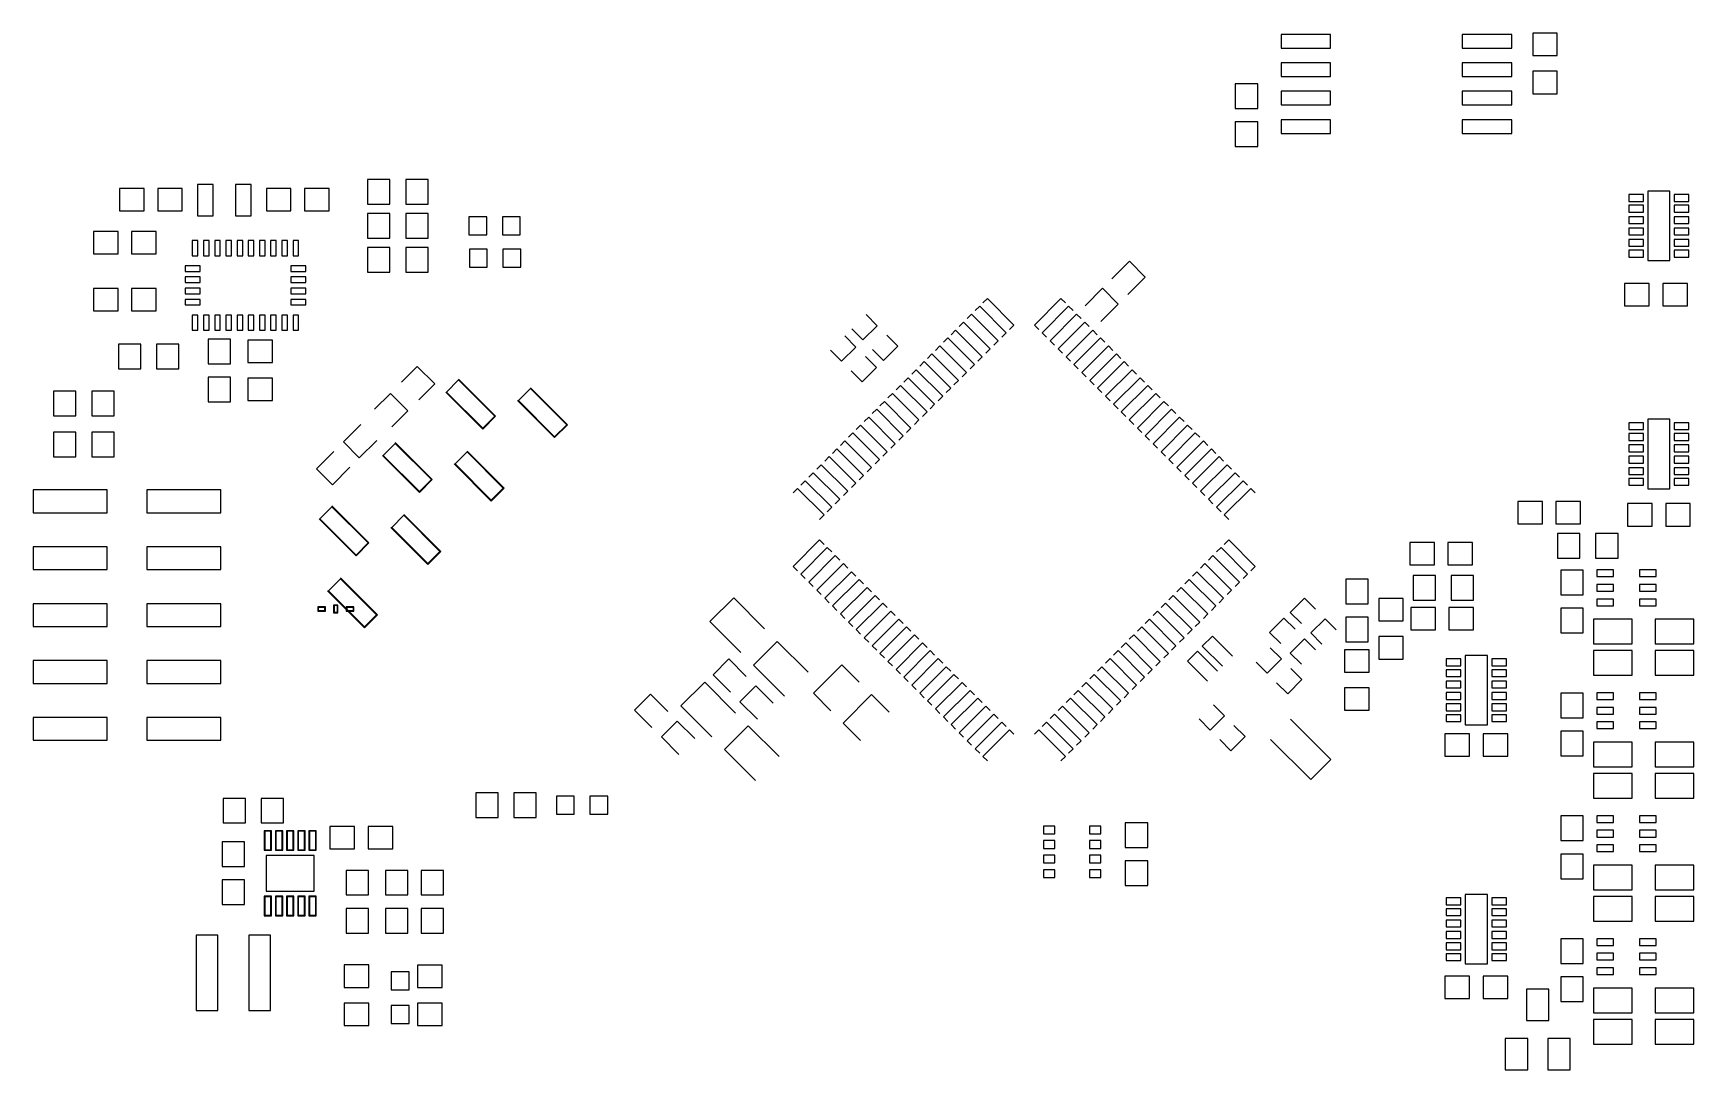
# Model space of a CAD drawing. Extents: x 3.5 to 77.7, y 3.6 to 49.8.
import ezdxf

# ---------------------------------------------------------------- set-up
doc = ezdxf.new("R2010")
doc.units = 0
doc.layers.add('ink_ext_XXXXXX', color=7, linetype='CONTINUOUS')

msp = doc.modelspace()

# ---------------------------------------------------------------- linework, layer by layer
at = {"layer": 'ink_ext_XXXXXX', "color": 7}
for points in [[(59.232447, 49.1617), (61.442268, 49.1617), (61.442268, 49.771342), (59.232447, 49.771342), (59.232447, 49.1617), (59.232447, 49.1617)], [(67.322347, 49.1617), (69.532168, 49.1617), (69.532168, 49.771342), (67.322347, 49.771342), (67.322347, 49.1617), (67.322347, 49.1617)], [(70.468772, 48.824444), (71.568723, 48.824444), (71.568723, 49.824488), (70.468772, 49.824488), (70.468772, 48.824444), (70.468772, 48.824444)], [(59.232447, 47.8917), (61.442268, 47.8917), (61.442268, 48.501342), (59.232447, 48.501342), (59.232447, 47.8917), (59.232447, 47.8917)], [(67.322347, 47.8917), (69.532168, 47.8917), (69.532168, 48.501342), (67.322347, 48.501342), (67.322347, 47.8917), (67.322347, 47.8917)], [(57.191275, 46.467889), (58.191319, 46.467889), (58.191319, 47.567839), (57.191275, 47.567839), (57.191275, 46.467889), (57.191275, 46.467889)], [(70.468772, 47.124408), (71.568723, 47.124408), (71.568723, 48.124452), (70.468772, 48.124452), (70.468772, 47.124408), (70.468772, 47.124408)], [(59.232447, 46.6217), (61.442268, 46.6217), (61.442268, 47.231342), (59.232447, 47.231342), (59.232447, 46.6217), (59.232447, 46.6217)], [(67.322347, 46.6217), (69.532168, 46.6217), (69.532168, 47.231342), (67.322347, 47.231342), (67.322347, 46.6217), (67.322347, 46.6217)], [(57.191275, 44.767853), (58.191319, 44.767853), (58.191319, 45.867941), (57.191275, 45.867941), (57.191275, 44.767853), (57.191275, 44.767853)], [(59.232447, 45.3517), (61.442268, 45.3517), (61.442268, 45.961342), (59.232447, 45.961342), (59.232447, 45.3517), (59.232447, 45.3517)], [(67.322347, 45.3517), (69.532168, 45.3517), (69.532168, 45.961342), (67.322347, 45.961342), (67.322347, 45.3517), (67.322347, 45.3517)], [(10.851233, 41.680342), (11.551278, 41.680342), (11.551278, 43.080291), (10.851233, 43.080291), (10.851233, 41.680342), (10.851233, 41.680342)], [(12.551163, 41.680342), (13.251208, 41.680342), (13.251208, 43.080291), (12.551163, 43.080291), (12.551163, 41.680342), (12.551163, 41.680342)], [(18.444633, 42.2021), (19.44454, 42.2021), (19.44454, 43.302051), (18.444633, 43.302051), (18.444633, 42.2021), (18.444633, 42.2021)], [(20.144564, 42.2021), (21.144607, 42.2021), (21.144607, 43.302051), (20.144564, 43.302051), (20.144564, 42.2021), (20.144564, 42.2021)], [(7.370974, 41.896242), (8.470925, 41.896242), (8.470925, 42.896286), (7.370974, 42.896286), (7.370974, 41.896242), (7.370974, 41.896242)], [(9.07094, 41.896242), (10.171028, 41.896242), (10.171028, 42.896286), (9.07094, 42.896286), (9.07094, 41.896242), (9.07094, 41.896242)], [(13.924245, 41.896242), (15.024195, 41.896242), (15.024195, 42.896286), (13.924245, 42.896286), (13.924245, 41.896242), (13.924245, 41.896242)], [(15.62421, 41.896242), (16.724161, 41.896242), (16.724161, 42.896286), (15.62421, 42.896286), (15.62421, 41.896242), (15.62421, 41.896242)], [(74.756081, 42.321692), (75.416576, 42.321692), (75.416576, 42.626513), (74.756081, 42.626513), (74.756081, 42.321692), (74.756081, 42.321692)], [(75.606981, 39.680092), (76.597651, 39.680092), (76.597651, 42.778885), (75.606981, 42.778885), (75.606981, 39.680092), (75.606981, 39.680092)], [(76.788081, 42.321692), (77.448438, 42.321692), (77.448438, 42.626513), (76.788081, 42.626513), (76.788081, 42.321692), (76.788081, 42.321692)], [(18.444633, 40.6781), (19.44454, 40.6781), (19.44454, 41.778051), (18.444633, 41.778051), (18.444633, 40.6781), (18.444633, 40.6781)], [(20.144564, 40.6781), (21.144607, 40.6781), (21.144607, 41.778051), (20.144564, 41.778051), (20.144564, 40.6781), (20.144564, 40.6781)], [(22.964034, 40.832264), (23.763986, 40.832264), (23.763986, 41.632216), (22.964034, 41.632216), (22.964034, 40.832264), (22.964034, 40.832264)], [(24.464045, 40.832264), (25.263997, 40.832264), (25.263997, 41.632216), (24.464045, 41.632216), (24.464045, 40.832264), (24.464045, 40.832264)], [(74.756081, 41.839092), (75.416576, 41.839092), (75.416576, 42.143913), (74.756081, 42.143913), (74.756081, 41.839092), (74.756081, 41.839092)], [(74.756081, 41.331092), (75.416576, 41.331092), (75.416576, 41.635913), (74.756081, 41.635913), (74.756081, 41.331092), (74.756081, 41.331092)], [(76.788081, 41.839092), (77.448438, 41.839092), (77.448438, 42.143913), (76.788081, 42.143913), (76.788081, 41.839092), (76.788081, 41.839092)], [(76.788081, 41.331092), (77.448438, 41.331092), (77.448438, 41.635913), (76.788081, 41.635913), (76.788081, 41.331092), (76.788081, 41.331092)], [(6.206137, 39.975367), (7.306225, 39.975367), (7.306225, 40.975411), (6.206137, 40.975411), (6.206137, 39.975367), (6.206137, 39.975367)], [(7.906209, 39.975367), (9.006159, 39.975367), (9.006159, 40.975411), (7.906209, 40.975411), (7.906209, 39.975367), (7.906209, 39.975367)], [(74.756081, 40.823092), (75.416576, 40.823092), (75.416576, 41.127913), (74.756081, 41.127913), (74.756081, 40.823092), (74.756081, 40.823092)], [(76.788081, 40.823092), (77.448438, 40.823092), (77.448438, 41.127913), (76.788081, 41.127913), (76.788081, 40.823092), (76.788081, 40.823092)], [(10.616001, 39.895286), (10.865977, 39.895286), (10.865977, 40.570249), (10.616001, 40.570249), (10.616001, 39.895286), (10.616001, 39.895286)], [(11.115957, 39.895286), (11.366071, 39.895286), (11.366071, 40.570249), (11.115957, 40.570249), (11.115957, 39.895286), (11.115957, 39.895286)], [(11.61602, 39.895286), (11.865996, 39.895286), (11.865996, 40.570249), (11.61602, 40.570249), (11.61602, 39.895286), (11.61602, 39.895286)], [(12.115976, 39.895286), (12.365953, 39.895286), (12.365953, 40.570249), (12.115976, 40.570249), (12.115976, 39.895286), (12.115976, 39.895286)], [(12.615933, 39.895286), (12.866047, 39.895286), (12.866047, 40.570249), (12.615933, 40.570249), (12.615933, 39.895286), (12.615933, 39.895286)], [(13.116031, 39.895286), (13.366007, 39.895286), (13.366007, 40.570249), (13.116031, 40.570249), (13.116031, 39.895286), (13.116031, 39.895286)], [(13.615987, 39.895286), (13.865964, 39.895286), (13.865964, 40.570249), (13.615987, 40.570249), (13.615987, 39.895286), (13.615987, 39.895286)], [(14.115944, 39.895286), (14.366058, 39.895286), (14.366058, 40.570249), (14.115944, 40.570249), (14.115944, 39.895286), (14.115944, 39.895286)], [(14.616007, 39.895286), (14.865983, 39.895286), (14.865983, 40.570249), (14.616007, 40.570249), (14.616007, 39.895286), (14.616007, 39.895286)], [(15.115963, 39.895286), (15.36594, 39.895286), (15.36594, 40.570249), (15.115963, 40.570249), (15.115963, 39.895286), (15.115963, 39.895286)], [(18.444633, 39.1541), (19.44454, 39.1541), (19.44454, 40.254051), (18.444633, 40.254051), (18.444633, 39.1541), (18.444633, 39.1541)], [(20.144564, 39.1541), (21.144607, 39.1541), (21.144607, 40.254051), (20.144564, 40.254051), (20.144564, 39.1541), (20.144564, 39.1541)], [(22.989399, 39.384464), (23.789351, 39.384464), (23.789351, 40.184553), (22.989399, 40.184553), (22.989399, 39.384464), (22.989399, 39.384464)], [(24.48941, 39.384464), (25.289362, 39.384464), (25.289362, 40.184553), (24.48941, 40.184553), (24.48941, 39.384464), (24.48941, 39.384464)], [(74.756081, 40.315092), (75.416576, 40.315092), (75.416576, 40.619775), (74.756081, 40.619775), (74.756081, 40.315092), (74.756081, 40.315092)], [(74.756081, 39.832492), (75.416576, 39.832492), (75.416576, 40.137175), (74.756081, 40.137175), (74.756081, 39.832492), (74.756081, 39.832492)], [(76.788081, 40.315092), (77.448438, 40.315092), (77.448438, 40.619775), (76.788081, 40.619775), (76.788081, 40.315092), (76.788081, 40.315092)], [(76.788081, 39.832492), (77.448438, 39.832492), (77.448438, 40.137175), (76.788081, 40.137175), (76.788081, 39.832492), (76.788081, 39.832492)], [(10.291057, 39.195375), (10.96602, 39.195375), (10.96602, 39.44535), (10.291057, 39.44535), (10.291057, 39.195375), (10.291057, 39.195375)], [(15.016057, 39.195375), (15.691019, 39.195375), (15.691019, 39.44535), (15.016057, 39.44535), (15.016057, 39.195375), (15.016057, 39.195375)], [(10.291057, 38.695489), (10.96602, 38.695489), (10.96602, 38.945464), (10.291057, 38.945464), (10.291057, 38.695489), (10.291057, 38.695489)], [(15.016057, 38.695489), (15.691019, 38.695489), (15.691019, 38.945464), (15.016057, 38.945464), (15.016057, 38.695489), (15.016057, 38.695489)], [(74.575106, 37.655853), (75.675194, 37.655853), (75.675194, 38.655897), (74.575106, 38.655897), (74.575106, 37.655853), (74.575106, 37.655853)], [(76.275142, 37.655853), (77.375092, 37.655853), (77.375092, 38.655897), (76.275142, 38.655897), (76.275142, 37.655853), (76.275142, 37.655853)], [(6.206137, 37.435367), (7.306225, 37.435367), (7.306225, 38.435411), (6.206137, 38.435411), (6.206137, 37.435367), (6.206137, 37.435367)], [(7.906209, 37.435367), (9.006159, 37.435367), (9.006159, 38.435411), (7.906209, 38.435411), (7.906209, 37.435367), (7.906209, 37.435367)], [(10.291057, 38.19525), (10.96602, 38.19525), (10.96602, 38.445225), (10.291057, 38.445225), (10.291057, 38.19525), (10.291057, 38.19525)], [(10.291057, 37.695364), (10.96602, 37.695364), (10.96602, 37.945339), (10.291057, 37.945339), (10.291057, 37.695364), (10.291057, 37.695364)], [(15.016057, 38.19525), (15.691019, 38.19525), (15.691019, 38.445225), (15.016057, 38.445225), (15.016057, 38.19525), (15.016057, 38.19525)], [(15.016057, 37.695364), (15.691019, 37.695364), (15.691019, 37.945339), (15.016057, 37.945339), (15.016057, 37.695364), (15.016057, 37.695364)], [(10.616001, 36.567886), (10.865977, 36.567886), (10.865977, 37.242849), (10.616001, 37.242849), (10.616001, 36.567886), (10.616001, 36.567886)], [(11.115957, 36.567886), (11.366071, 36.567886), (11.366071, 37.242849), (11.115957, 37.242849), (11.115957, 36.567886), (11.115957, 36.567886)], [(11.61602, 36.567886), (11.865996, 36.567886), (11.865996, 37.242849), (11.61602, 37.242849), (11.61602, 36.567886), (11.61602, 36.567886)], [(12.115976, 36.567886), (12.365953, 36.567886), (12.365953, 37.242849), (12.115976, 37.242849), (12.115976, 36.567886), (12.115976, 36.567886)], [(12.615933, 36.567886), (12.866047, 36.567886), (12.866047, 37.242849), (12.615933, 37.242849), (12.615933, 36.567886), (12.615933, 36.567886)], [(13.116031, 36.567886), (13.366007, 36.567886), (13.366007, 37.242849), (13.116031, 37.242849), (13.116031, 36.567886), (13.116031, 36.567886)], [(13.615987, 36.567886), (13.865964, 36.567886), (13.865964, 37.242849), (13.615987, 37.242849), (13.615987, 36.567886), (13.615987, 36.567886)], [(14.115944, 36.567886), (14.366058, 36.567886), (14.366058, 37.242849), (14.115944, 37.242849), (14.115944, 36.567886), (14.115944, 36.567886)], [(14.616007, 36.567886), (14.865983, 36.567886), (14.865983, 37.242849), (14.616007, 37.242849), (14.616007, 36.567886), (14.616007, 36.567886)], [(15.115963, 36.567886), (15.36594, 36.567886), (15.36594, 37.242849), (15.115963, 37.242849), (15.115963, 36.567886), (15.115963, 36.567886)], [(7.323032, 34.845343), (8.322938, 34.845343), (8.322938, 35.945431), (7.323032, 35.945431), (7.323032, 34.845343), (7.323032, 34.845343)], [(9.022997, 34.845343), (10.023041, 34.845343), (10.023041, 35.945431), (9.022997, 35.945431), (9.022997, 34.845343), (9.022997, 34.845343)], [(11.319051, 35.076448), (12.318958, 35.076448), (12.318958, 36.176398), (11.319051, 36.176398), (11.319051, 35.076448), (11.319051, 35.076448)], [(13.097827, 35.12633), (14.197778, 35.12633), (14.197778, 36.126374), (13.097827, 36.126374), (13.097827, 35.12633), (13.097827, 35.12633)], [(11.319051, 33.376376), (12.318958, 33.376376), (12.318958, 34.476464), (11.319051, 34.476464), (11.319051, 33.376376), (11.319051, 33.376376)], [(13.097827, 33.4264), (14.197778, 33.4264), (14.197778, 34.426444), (13.097827, 34.426444), (13.097827, 33.4264), (13.097827, 33.4264)], [(4.423763, 32.753229), (5.423807, 32.753229), (5.423807, 33.85318), (4.423763, 33.85318), (4.423763, 32.753229), (4.423763, 32.753229)], [(6.123869, 32.753229), (7.123776, 32.753229), (7.123776, 33.85318), (6.123869, 33.85318), (6.123869, 32.753229), (6.123869, 32.753229)], [(4.423763, 30.924429), (5.423807, 30.924429), (5.423807, 32.02438), (4.423763, 32.02438), (4.423763, 30.924429), (4.423763, 30.924429)], [(6.123869, 30.924429), (7.123776, 30.924429), (7.123776, 32.02438), (6.123869, 32.02438), (6.123869, 30.924429), (6.123869, 30.924429)], [(74.756081, 32.136256), (75.416576, 32.136256), (75.416576, 32.440941), (74.756081, 32.440941), (74.756081, 32.136256), (74.756081, 32.136256)], [(74.756081, 31.653551), (75.416576, 31.653551), (75.416576, 31.958372), (74.756081, 31.958372), (74.756081, 31.653551), (74.756081, 31.653551)], [(75.606981, 29.494551), (76.597651, 29.494551), (76.597651, 32.593343), (75.606981, 32.593343), (75.606981, 29.494551), (75.606981, 29.494551)], [(76.788081, 32.136256), (77.448438, 32.136256), (77.448438, 32.440941), (76.788081, 32.440941), (76.788081, 32.136256), (76.788081, 32.136256)], [(76.788081, 31.653551), (77.448438, 31.653551), (77.448438, 31.958372), (76.788081, 31.958372), (76.788081, 31.653551), (76.788081, 31.653551)], [(74.756081, 31.145586), (75.416576, 31.145586), (75.416576, 31.450408), (74.756081, 31.450408), (74.756081, 31.145586), (74.756081, 31.145586)], [(76.788081, 31.145586), (77.448438, 31.145586), (77.448438, 31.450408), (76.788081, 31.450408), (76.788081, 31.145586), (76.788081, 31.145586)], [(74.756081, 30.637656), (75.416576, 30.637656), (75.416576, 30.942341), (74.756081, 30.942341), (74.756081, 30.637656), (74.756081, 30.637656)], [(74.756081, 30.129551), (75.416576, 30.129551), (75.416576, 30.434372), (74.756081, 30.434372), (74.756081, 30.129551), (74.756081, 30.129551)], [(76.788081, 30.637656), (77.448438, 30.637656), (77.448438, 30.942341), (76.788081, 30.942341), (76.788081, 30.637656), (76.788081, 30.637656)], [(76.788081, 30.129551), (77.448438, 30.129551), (77.448438, 30.434372), (76.788081, 30.434372), (76.788081, 30.129551), (76.788081, 30.129551)], [(74.756081, 29.646986), (75.416576, 29.646986), (75.416576, 29.951808), (74.756081, 29.951808), (74.756081, 29.646986), (74.756081, 29.646986)], [(76.788081, 29.646986), (77.448438, 29.646986), (77.448438, 29.951808), (76.788081, 29.951808), (76.788081, 29.646986), (76.788081, 29.646986)], [(3.513169, 28.426445), (6.815226, 28.426445), (6.815226, 29.442336), (3.513169, 29.442336), (3.513169, 28.426445), (3.513169, 28.426445)], [(8.593173, 28.426445), (11.895229, 28.426445), (11.895229, 29.442336), (8.593173, 29.442336), (8.593173, 28.426445), (8.593173, 28.426445)], [(69.804139, 27.926348), (70.904089, 27.926348), (70.904089, 28.926391), (69.804139, 28.926391), (69.804139, 27.926348), (69.804139, 27.926348)], [(71.504175, 27.926348), (72.604126, 27.926348), (72.604126, 28.926391), (71.504175, 28.926391), (71.504175, 27.926348), (71.504175, 27.926348)], [(74.70775, 27.829051), (75.807701, 27.829051), (75.807701, 28.828958), (74.70775, 28.828958), (74.70775, 27.829051), (74.70775, 27.829051)], [(76.407786, 27.829051), (77.507737, 27.829051), (77.507737, 28.828958), (76.407786, 28.828958), (76.407786, 27.829051), (76.407786, 27.829051)], [(71.581433, 26.403229), (72.581477, 26.403229), (72.581477, 27.50318), (71.581433, 27.50318), (71.581433, 26.403229), (71.581433, 26.403229)], [(73.281469, 26.403229), (74.281376, 26.403229), (74.281376, 27.50318), (73.281469, 27.50318), (73.281469, 26.403229), (73.281469, 26.403229)], [(3.513169, 25.886445), (6.815226, 25.886445), (6.815226, 26.902336), (3.513169, 26.902336), (3.513169, 25.886445), (3.513169, 25.886445)], [(8.593173, 25.886445), (11.895229, 25.886445), (11.895229, 26.902336), (8.593173, 26.902336), (8.593173, 25.886445), (8.593173, 25.886445)], [(64.978139, 26.097548), (66.078089, 26.097548), (66.078089, 27.097591), (64.978139, 27.097591), (64.978139, 26.097548), (64.978139, 26.097548)], [(66.678175, 26.097548), (67.778263, 26.097548), (67.778263, 27.097591), (66.678175, 27.097591), (66.678175, 26.097548), (66.678175, 26.097548)], [(62.118875, 24.357647), (63.118919, 24.357647), (63.118919, 25.457598), (62.118875, 25.457598), (62.118875, 24.357647), (62.118875, 24.357647)], [(65.129833, 24.523559), (66.129877, 24.523559), (66.129877, 25.623647), (65.129833, 25.623647), (65.129833, 24.523559), (65.129833, 24.523559)], [(66.829869, 24.523559), (67.829913, 24.523559), (67.829913, 25.623647), (66.829869, 25.623647), (66.829869, 24.523559), (66.829869, 24.523559)], [(71.720075, 24.764047), (72.720119, 24.764047), (72.720119, 25.863998), (71.720075, 25.863998), (71.720075, 24.764047), (71.720075, 24.764047)], [(73.333681, 25.573637), (74.083746, 25.573637), (74.083746, 25.873636), (73.333681, 25.873636), (73.333681, 25.573637), (73.333681, 25.573637)], [(73.333681, 24.923609), (74.083746, 24.923609), (74.083746, 25.223608), (73.333681, 25.223608), (73.333681, 24.923609), (73.333681, 24.923609)], [(75.233742, 25.573637), (75.983807, 25.573637), (75.983807, 25.873636), (75.233742, 25.873636), (75.233742, 25.573637), (75.233742, 25.573637)], [(75.233742, 24.923609), (75.983807, 24.923609), (75.983807, 25.223608), (75.233742, 25.223608), (75.233742, 24.923609), (75.233742, 24.923609)], [(63.593133, 23.594766), (64.693084, 23.594766), (64.693084, 24.594809), (63.593133, 24.594809), (63.593133, 23.594766), (63.593133, 23.594766)], [(73.333681, 24.273581), (74.083746, 24.273581), (74.083746, 24.57358), (73.333681, 24.57358), (73.333681, 24.273581), (73.333681, 24.273581)], [(75.233742, 24.273581), (75.983807, 24.273581), (75.983807, 24.57358), (75.233742, 24.57358), (75.233742, 24.273581), (75.233742, 24.273581)], [(3.513169, 23.346445), (6.815226, 23.346445), (6.815226, 24.362336), (3.513169, 24.362336), (3.513169, 23.346445), (3.513169, 23.346445)], [(8.593173, 23.346445), (11.895229, 23.346445), (11.895229, 24.362336), (8.593173, 24.362336), (8.593173, 23.346445), (8.593173, 23.346445)], [(16.215642, 24.031751), (16.563597, 24.031751), (16.563597, 24.227433), (16.215642, 24.227433), (16.215642, 24.031751), (16.215642, 24.031751)], [(16.926842, 23.955551), (17.122386, 23.955551), (17.122386, 24.303644), (16.926842, 24.303644), (16.926842, 23.955551), (16.926842, 23.955551)], [(17.485642, 24.031751), (17.833597, 24.031751), (17.833597, 24.227433), (17.485642, 24.227433), (17.485642, 24.031751), (17.485642, 24.031751)], [(62.118875, 22.657576), (63.118919, 22.657576), (63.118919, 23.757664), (62.118875, 23.757664), (62.118875, 22.657576), (62.118875, 22.657576)], [(65.028939, 23.202018), (66.129027, 23.202018), (66.129027, 24.201924), (65.028939, 24.201924), (65.028939, 23.202018), (65.028939, 23.202018)], [(66.728975, 23.202018), (67.828926, 23.202018), (67.828926, 24.201924), (66.728975, 24.201924), (66.728975, 23.202018), (66.728975, 23.202018)], [(71.720075, 23.063941), (72.720119, 23.063941), (72.720119, 24.164029), (71.720075, 24.164029), (71.720075, 23.063941), (71.720075, 23.063941)], [(73.185514, 22.570334), (74.912746, 22.570334), (74.912746, 23.670285), (73.185514, 23.670285), (73.185514, 22.570334), (73.185514, 22.570334)], [(75.936122, 22.570334), (77.663216, 22.570334), (77.663216, 23.670285), (75.936122, 23.670285), (75.936122, 22.570334), (75.936122, 22.570334)], [(62.069133, 21.30873), (63.169084, 21.30873), (63.169084, 22.308774), (62.069133, 22.308774), (62.069133, 21.30873), (62.069133, 21.30873)], [(63.593133, 21.894835), (64.693084, 21.894835), (64.693084, 22.894879), (63.593133, 22.894879), (63.593133, 21.894835), (63.593133, 21.894835)], [(73.185514, 21.170935), (74.912746, 21.170935), (74.912746, 22.270748), (73.185514, 22.270748), (73.185514, 21.170935), (73.185514, 21.170935)], [(75.936122, 21.170935), (77.663216, 21.170935), (77.663216, 22.270748), (75.936122, 22.270748), (75.936122, 21.170935), (75.936122, 21.170935)], [(3.513169, 20.806445), (6.815226, 20.806445), (6.815226, 21.822336), (3.513169, 21.822336), (3.513169, 20.806445), (3.513169, 20.806445)], [(8.593173, 20.806445), (11.895229, 20.806445), (11.895229, 21.822336), (8.593173, 21.822336), (8.593173, 20.806445), (8.593173, 20.806445)], [(66.606914, 21.593845), (67.267272, 21.593845), (67.267272, 21.89853), (66.606914, 21.89853), (66.606914, 21.593845), (66.606914, 21.593845)], [(67.457814, 18.952175), (68.448347, 18.952175), (68.448347, 22.050968), (67.457814, 22.050968), (67.457814, 18.952175), (67.457814, 18.952175)], [(68.638914, 21.593845), (69.299272, 21.593845), (69.299272, 21.89853), (68.638914, 21.89853), (68.638914, 21.593845), (68.638914, 21.593845)], [(66.606914, 21.111139), (67.267272, 21.111139), (67.267272, 21.415961), (66.606914, 21.415961), (66.606914, 21.111139), (66.606914, 21.111139)], [(66.606914, 20.603175), (67.267272, 20.603175), (67.267272, 20.907997), (66.606914, 20.907997), (66.606914, 20.603175), (66.606914, 20.603175)], [(68.638914, 21.111139), (69.299272, 21.111139), (69.299272, 21.415961), (68.638914, 21.415961), (68.638914, 21.111139), (68.638914, 21.111139)], [(68.638914, 20.603175), (69.299272, 20.603175), (69.299272, 20.907997), (68.638914, 20.907997), (68.638914, 20.603175), (68.638914, 20.603175)], [(62.069133, 19.6088), (63.169084, 19.6088), (63.169084, 20.608844), (62.069133, 20.608844), (62.069133, 19.6088), (62.069133, 19.6088)], [(66.606914, 20.095245), (67.267272, 20.095245), (67.267272, 20.400067), (66.606914, 20.400067), (66.606914, 20.095245), (66.606914, 20.095245)], [(68.638914, 20.095245), (69.299272, 20.095245), (69.299272, 20.400067), (68.638914, 20.400067), (68.638914, 20.095245), (68.638914, 20.095245)], [(71.720075, 19.277647), (72.720119, 19.277647), (72.720119, 20.377598), (71.720075, 20.377598), (71.720075, 19.277647), (71.720075, 19.277647)], [(73.333681, 20.087237), (74.083746, 20.087237), (74.083746, 20.387236), (73.333681, 20.387236), (73.333681, 20.087237), (73.333681, 20.087237)], [(75.233742, 20.087237), (75.983807, 20.087237), (75.983807, 20.387236), (75.233742, 20.387236), (75.233742, 20.087237), (75.233742, 20.087237)], [(3.513169, 18.266445), (6.815226, 18.266445), (6.815226, 19.282336), (3.513169, 19.282336), (3.513169, 18.266445), (3.513169, 18.266445)], [(8.593173, 18.266445), (11.895229, 18.266445), (11.895229, 19.282336), (8.593173, 19.282336), (8.593173, 18.266445), (8.593173, 18.266445)], [(66.606914, 19.587175), (67.267272, 19.587175), (67.267272, 19.891997), (66.606914, 19.891997), (66.606914, 19.587175), (66.606914, 19.587175)], [(66.606914, 19.104575), (67.267272, 19.104575), (67.267272, 19.409397), (66.606914, 19.409397), (66.606914, 19.104575), (66.606914, 19.104575)], [(68.638914, 19.587175), (69.299272, 19.587175), (69.299272, 19.891997), (68.638914, 19.891997), (68.638914, 19.587175), (68.638914, 19.587175)], [(68.638914, 19.104575), (69.299272, 19.104575), (69.299272, 19.409397), (68.638914, 19.409397), (68.638914, 19.104575), (68.638914, 19.104575)], [(73.333681, 19.437244), (74.083746, 19.437244), (74.083746, 19.737243), (73.333681, 19.737243), (73.333681, 19.437244), (73.333681, 19.437244)], [(75.233742, 19.437244), (75.983807, 19.437244), (75.983807, 19.737243), (75.233742, 19.737243), (75.233742, 19.437244), (75.233742, 19.437244)], [(66.552939, 17.563218), (67.652889, 17.563218), (67.652889, 18.563124), (66.552939, 18.563124), (66.552939, 17.563218), (66.552939, 17.563218)], [(68.252975, 17.563218), (69.352926, 17.563218), (69.352926, 18.563124), (68.252975, 18.563124), (68.252975, 17.563218), (68.252975, 17.563218)], [(71.720075, 17.577576), (72.720119, 17.577576), (72.720119, 18.677664), (71.720075, 18.677664), (71.720075, 17.577576), (71.720075, 17.577576)], [(73.333681, 18.787216), (74.083746, 18.787216), (74.083746, 19.087215), (73.333681, 19.087215), (73.333681, 18.787216), (73.333681, 18.787216)], [(75.233742, 18.787216), (75.983807, 18.787216), (75.983807, 19.087215), (75.233742, 19.087215), (75.233742, 18.787216), (75.233742, 18.787216)], [(73.185514, 17.083969), (74.912746, 17.083969), (74.912746, 18.18392), (73.185514, 18.18392), (73.185514, 17.083969), (73.185514, 17.083969)], [(75.936122, 17.083969), (77.663216, 17.083969), (77.663216, 18.18392), (75.936122, 18.18392), (75.936122, 17.083969), (75.936122, 17.083969)], [(73.185514, 15.684571), (74.912746, 15.684571), (74.912746, 16.784383), (73.185514, 16.784383), (73.185514, 15.684571), (73.185514, 15.684571)], [(75.936122, 15.684571), (77.663216, 15.684571), (77.663216, 16.784383), (75.936122, 16.784383), (75.936122, 15.684571), (75.936122, 15.684571)], [(11.988094, 14.577448), (12.988138, 14.577448), (12.988138, 15.677399), (11.988094, 15.677399), (11.988094, 14.577448), (11.988094, 14.577448)], [(13.68806, 14.577448), (14.688104, 14.577448), (14.688104, 15.677399), (13.68806, 15.677399), (13.68806, 14.577448), (13.68806, 14.577448)], [(23.270669, 14.820794), (24.270575, 14.820794), (24.270575, 15.920745), (23.270669, 15.920745), (23.270669, 14.820794), (23.270669, 14.820794)], [(24.970599, 14.820794), (25.970643, 14.820794), (25.970643, 15.920745), (24.970599, 15.920745), (24.970599, 14.820794), (24.970599, 14.820794)], [(26.874223, 14.970725), (27.674175, 14.970725), (27.674175, 15.770814), (26.874223, 15.770814), (26.874223, 14.970725), (26.874223, 14.970725)], [(28.374234, 14.970725), (29.174186, 14.970725), (29.174186, 15.770814), (28.374234, 15.770814), (28.374234, 14.970725), (28.374234, 14.970725)], [(71.720075, 13.791283), (72.720119, 13.791283), (72.720119, 14.891233), (71.720075, 14.891233), (71.720075, 13.791283), (71.720075, 13.791283)], [(73.333681, 14.600872), (74.083746, 14.600872), (74.083746, 14.900872), (73.333681, 14.900872), (73.333681, 14.600872), (73.333681, 14.600872)], [(75.233742, 14.600872), (75.983807, 14.600872), (75.983807, 14.900872), (75.233742, 14.900872), (75.233742, 14.600872), (75.233742, 14.600872)], [(13.825185, 13.359377), (14.153158, 13.359377), (14.153158, 14.232364), (13.825185, 14.232364), (13.825185, 13.359377), (13.825185, 13.359377)], [(14.325106, 13.359377), (14.653079, 13.359377), (14.653079, 14.232364), (14.325106, 14.232364), (14.325106, 13.359377), (14.325106, 13.359377)], [(14.825063, 13.359377), (15.153036, 13.359377), (15.153036, 14.232364), (14.825063, 14.232364), (14.825063, 13.359377), (14.825063, 13.359377)], [(15.325161, 13.359377), (15.653134, 13.359377), (15.653134, 14.232364), (15.325161, 14.232364), (15.325161, 13.359377), (15.325161, 13.359377)], [(15.825117, 13.359377), (16.15309, 13.359377), (16.15309, 14.232364), (15.825117, 14.232364), (15.825117, 13.359377), (15.825117, 13.359377)], [(16.764106, 13.420866), (17.864056, 13.420866), (17.864056, 14.42091), (16.764106, 14.42091), (16.764106, 13.420866), (16.764106, 13.420866)], [(18.464071, 13.420866), (19.564159, 13.420866), (19.564159, 14.42091), (18.464071, 14.42091), (18.464071, 13.420866), (18.464071, 13.420866)], [(48.632886, 14.092237), (49.132839, 14.092237), (49.132839, 14.442259), (48.632886, 14.442259), (48.632886, 14.092237), (48.632886, 14.092237)], [(50.682878, 14.092237), (51.182831, 14.092237), (51.182831, 14.442259), (50.682878, 14.442259), (50.682878, 14.092237), (50.682878, 14.092237)], [(52.277786, 13.490575), (53.277692, 13.490575), (53.277692, 14.590663), (52.277786, 14.590663), (52.277786, 13.490575), (52.277786, 13.490575)], [(73.333681, 13.950844), (74.083746, 13.950844), (74.083746, 14.250843), (73.333681, 14.250843), (73.333681, 13.950844), (73.333681, 13.950844)], [(75.233742, 13.950844), (75.983807, 13.950844), (75.983807, 14.250843), (75.233742, 14.250843), (75.233742, 13.950844), (75.233742, 13.950844)], [(11.949112, 12.633431), (12.949156, 12.633431), (12.949156, 13.733381), (11.949112, 13.733381), (11.949112, 12.633431), (11.949112, 12.633431)], [(48.632886, 13.442209), (49.132839, 13.442209), (49.132839, 13.792231), (48.632886, 13.792231), (48.632886, 13.442209), (48.632886, 13.442209)], [(50.682878, 13.442209), (51.182831, 13.442209), (51.182831, 13.792231), (50.682878, 13.792231), (50.682878, 13.442209), (50.682878, 13.442209)], [(73.333681, 13.300816), (74.083746, 13.300816), (74.083746, 13.600815), (73.333681, 13.600815), (73.333681, 13.300816), (73.333681, 13.300816)], [(75.233742, 13.300816), (75.983807, 13.300816), (75.983807, 13.600815), (75.233742, 13.600815), (75.233742, 13.300816), (75.233742, 13.300816)], [(13.914049, 11.533364), (16.064064, 11.533364), (16.064064, 13.133405), (13.914049, 13.133405), (13.914049, 11.533364), (13.914049, 11.533364)], [(48.632886, 12.792181), (49.132839, 12.792181), (49.132839, 13.142203), (48.632886, 13.142203), (48.632886, 12.792181), (48.632886, 12.792181)], [(50.682878, 12.792181), (51.182831, 12.792181), (51.182831, 13.142203), (50.682878, 13.142203), (50.682878, 12.792181), (50.682878, 12.792181)], [(52.277786, 11.790645), (53.277692, 11.790645), (53.277692, 12.890595), (52.277786, 12.890595), (52.277786, 11.790645), (52.277786, 11.790645)], [(71.720075, 12.091176), (72.720119, 12.091176), (72.720119, 13.191127), (71.720075, 13.191127), (71.720075, 12.091176), (71.720075, 12.091176)], [(73.185514, 11.597569), (74.912746, 11.597569), (74.912746, 12.69752), (73.185514, 12.69752), (73.185514, 11.597569), (73.185514, 11.597569)], [(75.936122, 11.597569), (77.663216, 11.597569), (77.663216, 12.69752), (75.936122, 12.69752), (75.936122, 11.597569), (75.936122, 11.597569)], [(11.949112, 10.933359), (12.949156, 10.933359), (12.949156, 12.033448), (11.949112, 12.033448), (11.949112, 10.933359), (11.949112, 10.933359)], [(17.486348, 11.363431), (18.486254, 11.363431), (18.486254, 12.463381), (17.486348, 12.463381), (17.486348, 11.363431), (17.486348, 11.363431)], [(19.238913, 11.363431), (20.238819, 11.363431), (20.238819, 12.463381), (19.238913, 12.463381), (19.238913, 11.363431), (19.238913, 11.363431)], [(20.839112, 11.363431), (21.839156, 11.363431), (21.839156, 12.463381), (20.839112, 12.463381), (20.839112, 11.363431), (20.839112, 11.363431)], [(48.632886, 12.142188), (49.132839, 12.142188), (49.132839, 12.49221), (48.632886, 12.49221), (48.632886, 12.142188), (48.632886, 12.142188)], [(50.682878, 12.142188), (51.182831, 12.142188), (51.182831, 12.49221), (50.682878, 12.49221), (50.682878, 12.142188), (50.682878, 12.142188)], [(13.825185, 10.434355), (14.153158, 10.434355), (14.153158, 11.307343), (13.825185, 11.307343), (13.825185, 10.434355), (13.825185, 10.434355)], [(14.325106, 10.434355), (14.653079, 10.434355), (14.653079, 11.307343), (14.325106, 11.307343), (14.325106, 10.434355), (14.325106, 10.434355)], [(14.825063, 10.434355), (15.153036, 10.434355), (15.153036, 11.307343), (14.825063, 11.307343), (14.825063, 10.434355), (14.825063, 10.434355)], [(15.325161, 10.434355), (15.653134, 10.434355), (15.653134, 11.307343), (15.325161, 11.307343), (15.325161, 10.434355), (15.325161, 10.434355)], [(15.825117, 10.434355), (16.15309, 10.434355), (16.15309, 11.307343), (15.825117, 11.307343), (15.825117, 10.434355), (15.825117, 10.434355)], [(66.606914, 10.925775), (67.267272, 10.925775), (67.267272, 11.230597), (66.606914, 11.230597), (66.606914, 10.925775), (66.606914, 10.925775)], [(67.457814, 8.28421), (68.448347, 8.28421), (68.448347, 11.383003), (67.457814, 11.383003), (67.457814, 8.28421), (67.457814, 8.28421)], [(68.638914, 10.925775), (69.299272, 10.925775), (69.299272, 11.230597), (68.638914, 11.230597), (68.638914, 10.925775), (68.638914, 10.925775)], [(73.185514, 10.198029), (74.912746, 10.198029), (74.912746, 11.297842), (73.185514, 11.297842), (73.185514, 10.198029), (73.185514, 10.198029)], [(75.936122, 10.198029), (77.663216, 10.198029), (77.663216, 11.297842), (75.936122, 11.297842), (75.936122, 10.198029), (75.936122, 10.198029)], [(17.486348, 9.663359), (18.486254, 9.663359), (18.486254, 10.763448), (17.486348, 10.763448), (17.486348, 9.663359), (17.486348, 9.663359)], [(19.238913, 9.663359), (20.238819, 9.663359), (20.238819, 10.763448), (19.238913, 10.763448), (19.238913, 9.663359), (19.238913, 9.663359)], [(20.839112, 9.663359), (21.839156, 9.663359), (21.839156, 10.763448), (20.839112, 10.763448), (20.839112, 9.663359), (20.839112, 9.663359)], [(66.606914, 10.443175), (67.267272, 10.443175), (67.267272, 10.747997), (66.606914, 10.747997), (66.606914, 10.443175), (66.606914, 10.443175)], [(68.638914, 10.443175), (69.299272, 10.443175), (69.299272, 10.747997), (68.638914, 10.747997), (68.638914, 10.443175), (68.638914, 10.443175)], [(66.606914, 9.935245), (67.267272, 9.935245), (67.267272, 10.240067), (66.606914, 10.240067), (66.606914, 9.935245), (66.606914, 9.935245)], [(66.606914, 9.427175), (67.267272, 9.427175), (67.267272, 9.731997), (66.606914, 9.731997), (66.606914, 9.427175), (66.606914, 9.427175)], [(68.638914, 9.935245), (69.299272, 9.935245), (69.299272, 10.240067), (68.638914, 10.240067), (68.638914, 9.935245), (68.638914, 9.935245)], [(68.638914, 9.427175), (69.299272, 9.427175), (69.299272, 9.731997), (68.638914, 9.731997), (68.638914, 9.427175), (68.638914, 9.427175)], [(10.785369, 6.212064), (11.750548, 6.212064), (11.750548, 9.564832), (10.785369, 9.564832), (10.785369, 6.212064), (10.785369, 6.212064)], [(13.147604, 6.212064), (14.112783, 6.212064), (14.112783, 9.564832), (13.147604, 9.564832), (13.147604, 6.212064), (13.147604, 6.212064)], [(66.606914, 8.91921), (67.267272, 8.91921), (67.267272, 9.224032), (66.606914, 9.224032), (66.606914, 8.91921), (66.606914, 8.91921)], [(68.638914, 8.91921), (69.299272, 8.91921), (69.299272, 9.224032), (68.638914, 9.224032), (68.638914, 8.91921), (68.638914, 8.91921)], [(71.720075, 8.304742), (72.720119, 8.304742), (72.720119, 9.40483), (71.720075, 9.40483), (71.720075, 8.304742), (71.720075, 8.304742)], [(73.333681, 9.114331), (74.083746, 9.114331), (74.083746, 9.41433), (73.333681, 9.41433), (73.333681, 9.114331), (73.333681, 9.114331)], [(75.233742, 9.114331), (75.983807, 9.114331), (75.983807, 9.41433), (75.233742, 9.41433), (75.233742, 9.114331), (75.233742, 9.114331)], [(17.405032, 7.241469), (18.504983, 7.241469), (18.504983, 8.241376), (17.405032, 8.241376), (17.405032, 7.241469), (17.405032, 7.241469)], [(20.666992, 7.237166), (21.766943, 7.237166), (21.766943, 8.237209), (20.666992, 8.237209), (20.666992, 7.237166), (20.666992, 7.237166)], [(66.606914, 8.43661), (67.267272, 8.43661), (67.267272, 8.741432), (66.606914, 8.741432), (66.606914, 8.43661), (66.606914, 8.43661)], [(68.638914, 8.43661), (69.299272, 8.43661), (69.299272, 8.741432), (68.638914, 8.741432), (68.638914, 8.43661), (68.638914, 8.43661)], [(73.333681, 8.464479), (74.083746, 8.464479), (74.083746, 8.764478), (73.333681, 8.764478), (73.333681, 8.464479), (73.333681, 8.464479)], [(75.233742, 8.464479), (75.983807, 8.464479), (75.983807, 8.764478), (75.233742, 8.764478), (75.233742, 8.464479), (75.233742, 8.464479)], [(19.496193, 7.135636), (20.296145, 7.135636), (20.296145, 7.935588), (19.496193, 7.935588), (19.496193, 7.135636), (19.496193, 7.135636)], [(66.552939, 6.742748), (67.652889, 6.742748), (67.652889, 7.742791), (66.552939, 7.742791), (66.552939, 6.742748), (66.552939, 6.742748)], [(68.252975, 6.742748), (69.352926, 6.742748), (69.352926, 7.742791), (68.252975, 7.742791), (68.252975, 6.742748), (68.252975, 6.742748)], [(71.720075, 6.604811), (72.720119, 6.604811), (72.720119, 7.704762), (71.720075, 7.704762), (71.720075, 6.604811), (71.720075, 6.604811)], [(73.333681, 7.814451), (74.083746, 7.814451), (74.083746, 8.11445), (73.333681, 8.11445), (73.333681, 7.814451), (73.333681, 7.814451)], [(75.233742, 7.814451), (75.983807, 7.814451), (75.983807, 8.11445), (75.233742, 8.11445), (75.233742, 7.814451), (75.233742, 7.814451)], [(70.196075, 5.763225), (71.196119, 5.763225), (71.196119, 7.163174), (70.196075, 7.163174), (70.196075, 5.763225), (70.196075, 5.763225)], [(73.185514, 6.111169), (74.912746, 6.111169), (74.912746, 7.21112), (73.185514, 7.21112), (73.185514, 6.111169), (73.185514, 6.111169)], [(75.936122, 6.111169), (77.663216, 6.111169), (77.663216, 7.21112), (75.936122, 7.21112), (75.936122, 6.111169), (75.936122, 6.111169)], [(17.405032, 5.541363), (18.504983, 5.541363), (18.504983, 6.541407), (17.405032, 6.541407), (17.405032, 5.541363), (17.405032, 5.541363)], [(19.496193, 5.635625), (20.296145, 5.635625), (20.296145, 6.435577), (19.496193, 6.435577), (19.496193, 5.635625), (19.496193, 5.635625)], [(20.666992, 5.537235), (21.766943, 5.537235), (21.766943, 6.537142), (20.666992, 6.537142), (20.666992, 5.537235), (20.666992, 5.537235)], [(73.185514, 4.711665), (74.912746, 4.711665), (74.912746, 5.811478), (73.185514, 5.811478), (73.185514, 4.711665), (73.185514, 4.711665)], [(75.936122, 4.711665), (77.663216, 4.711665), (77.663216, 5.811478), (75.936122, 5.811478), (75.936122, 4.711665), (75.936122, 4.711665)], [(69.246044, 3.563197), (70.246088, 3.563197), (70.246088, 4.963146), (69.246044, 4.963146), (69.246044, 3.563197), (69.246044, 3.563197)], [(71.146106, 3.563197), (72.146149, 3.563197), (72.146149, 4.963146), (71.146106, 4.963146), (71.146106, 3.563197), (71.146106, 3.563197)]]:
    msp.add_lwpolyline(points, close=True, dxfattribs=at)
for points in [[(52.388206, 38.160325), (53.166081, 38.9382), (52.458761, 39.645167), (51.681239, 38.867292)], [(47.105711, 36.603869), (47.303267, 36.801425), (46.117933, 37.986758), (45.920378, 37.789203)], [(49.602319, 37.789203), (49.404764, 37.986758), (48.219431, 36.801425), (48.416986, 36.603869)], [(51.186292, 36.958411), (51.964167, 37.736286), (51.256847, 38.443253), (50.479325, 37.665378)], [(40.0685, 36.629975), (40.563447, 36.135028), (41.200211, 36.771439), (40.704911, 37.266386)], [(46.405447, 35.903606), (46.603003, 36.101161), (45.417669, 37.286494), (45.220114, 37.088939)], [(46.764575, 36.262733), (46.962131, 36.460289), (45.776797, 37.645622), (45.579242, 37.448067)], [(49.943456, 37.448067), (49.7459, 37.645622), (48.560567, 36.460289), (48.758122, 36.262733)], [(50.302936, 37.088939), (50.105028, 37.286494), (48.919694, 36.101161), (49.11725, 35.903606)], [(40.987839, 35.710636), (41.482786, 35.215759), (42.119197, 35.8521), (41.62425, 36.347047)], [(45.686839, 35.185174), (45.884394, 35.382553), (44.699061, 36.567886), (44.501506, 36.370683)], [(46.046319, 35.544125), (46.243875, 35.742033), (45.058542, 36.927367), (44.860633, 36.729811)], [(50.662064, 36.729811), (50.464508, 36.927367), (49.279175, 35.742033), (49.476378, 35.544125)], [(51.021192, 36.370683), (50.823636, 36.567886), (49.638303, 35.382553), (49.835858, 35.185174)], [(39.116, 35.677475), (39.610947, 35.182563), (40.247711, 35.818939), (39.752411, 36.313886)], [(44.986575, 34.484592), (45.184131, 34.682183), (43.998797, 35.867622), (43.801242, 35.670067)], [(45.345703, 34.843826), (45.543258, 35.041452), (44.357925, 36.22675), (44.160369, 36.029194)], [(51.362681, 36.029194), (51.164772, 36.22675), (49.979439, 35.041452), (50.176994, 34.843826)], [(51.721456, 35.670067), (51.524253, 35.867622), (50.338919, 34.682183), (50.536122, 34.484592)], [(20.735749, 33.466476), (21.442821, 34.173689), (20.665052, 34.951458), (19.957979, 34.244386)], [(40.035339, 34.758242), (40.530286, 34.263259), (41.166697, 34.899635), (40.67175, 35.394547)], [(44.285958, 33.784117), (44.483514, 33.981743), (43.298181, 35.167111), (43.100625, 34.969521)], [(44.627447, 34.125464), (44.82465, 34.322949), (43.639317, 35.508494), (43.442114, 35.310939)], [(52.080936, 35.310939), (51.883381, 35.508494), (50.698047, 34.322949), (50.895603, 34.125464)], [(52.422072, 34.969521), (52.224517, 35.167111), (51.039183, 33.981743), (51.236739, 33.784117)], [(21.9323, 33.80934), (23.58457, 32.156929), (24.159351, 32.73171), (22.50694, 34.38398)], [(21.968142, 33.80934), (23.58457, 32.192771), (24.123368, 32.731569), (22.50694, 34.348138), (21.968142, 33.80934)], [(43.567703, 33.065755), (43.765258, 33.26324), (42.579572, 34.448609), (42.382369, 34.251124)], [(43.926831, 33.424883), (44.124386, 33.622474), (42.939053, 34.807878), (42.741497, 34.610252)], [(52.7812, 34.610252), (52.583997, 34.807878), (51.398311, 33.622474), (51.595867, 33.424883)], [(53.140681, 34.251124), (52.943125, 34.448609), (51.757439, 33.26324), (51.955347, 33.065755)], [(19.533694, 32.264562), (20.240907, 32.971634), (19.462997, 33.749403), (18.755924, 33.042331)], [(25.142578, 33.427352), (26.794848, 31.775082), (27.369629, 32.349722), (25.717218, 34.002133)], [(25.17842, 33.427352), (26.794848, 31.811031), (27.333646, 32.349863), (25.717359, 33.96615), (25.17842, 33.427352)], [(42.507958, 32.006046), (42.705514, 32.203637), (41.520181, 33.389041), (41.322625, 33.191415)], [(42.867086, 32.36528), (43.064642, 32.562906), (41.879308, 33.74831), (41.681753, 33.550684)], [(43.226567, 32.724549), (43.423769, 32.922034), (42.238436, 34.107543), (42.040881, 33.909952)], [(53.481817, 33.909952), (53.284261, 34.107543), (52.098928, 32.922034), (52.296483, 32.724549)], [(53.840944, 33.550684), (53.643389, 33.74831), (52.458056, 32.562906), (52.655611, 32.36528)], [(54.200425, 33.191415), (54.002869, 33.389041), (52.817183, 32.203637), (53.015092, 32.006046)], [(41.807342, 31.305571), (42.00525, 31.503197), (40.819564, 32.688565), (40.622008, 32.490974)], [(42.166822, 31.664839), (42.364378, 31.862466), (41.179044, 33.047834), (40.981489, 32.850243)], [(54.541561, 32.850243), (54.344006, 33.047834), (53.158672, 31.862466), (53.356228, 31.664839)], [(54.900689, 32.490974), (54.703133, 32.688565), (53.5178, 31.503197), (53.715356, 31.305571)], [(18.144913, 32.360623), (17.367144, 31.582854), (18.074217, 30.875781), (18.852127, 31.653551)], [(41.107078, 30.60513), (41.304633, 30.802721), (40.1193, 31.988125), (39.921744, 31.790499)], [(41.448214, 30.946478), (41.645769, 31.143928), (40.460436, 32.329332), (40.262881, 32.131847)], [(55.259817, 32.131847), (55.062261, 32.329332), (53.876928, 31.143928), (54.074483, 30.946478)], [(55.601306, 31.790499), (55.40375, 31.988125), (54.218064, 30.802721), (54.415972, 30.60513)], [(16.942964, 31.158674), (16.165089, 30.380799), (16.872303, 29.673726), (17.650037, 30.451601)], [(19.103869, 30.980768), (20.756139, 29.328498), (21.33092, 29.903138), (19.678509, 31.555549)], [(19.139711, 30.980768), (20.756139, 29.36434), (21.294972, 29.903138), (19.67865, 31.519742), (19.139711, 30.980768)], [(22.314006, 30.599062), (23.966417, 28.946651), (24.541198, 29.521432), (22.888787, 31.173702)], [(40.388822, 29.886769), (40.586025, 30.084219), (39.400692, 31.269622), (39.203136, 31.072137)], [(40.747597, 30.245861), (40.945506, 30.443487), (39.759819, 31.628856), (39.562264, 31.431265)], [(55.960433, 31.431265), (55.762878, 31.628856), (54.577544, 30.443487), (54.7751, 30.245861)], [(56.319561, 31.072137), (56.122006, 31.269622), (54.936672, 30.084219), (55.134228, 29.886769)], [(22.349989, 30.599062), (23.966558, 28.982635), (24.50525, 29.521432), (22.888787, 31.137754), (22.349989, 30.599062)], [(39.688206, 29.186152), (39.885761, 29.383778), (38.700428, 30.569147), (38.502519, 30.371556)], [(40.047333, 29.545562), (40.244889, 29.743012), (39.059556, 30.928416), (38.862, 30.730931)], [(56.66105, 30.730931), (56.463494, 30.928416), (55.277808, 29.743012), (55.475717, 29.545562)], [(57.020178, 30.371556), (56.822622, 30.569147), (55.636936, 29.383778), (55.834492, 29.186152)], [(38.969597, 28.467791), (39.167153, 28.665382), (37.981819, 29.850786), (37.784264, 29.653159)], [(39.329078, 28.82706), (39.526633, 29.024651), (38.340947, 30.210054), (38.143392, 30.012428)], [(57.379306, 30.012428), (57.18175, 30.210054), (55.996417, 29.024651), (56.193972, 28.82706)], [(57.738433, 29.653159), (57.540878, 29.850786), (56.355544, 28.665382), (56.5531, 28.467791)], [(38.628461, 28.126584), (38.826017, 28.32421), (37.640683, 29.509579), (37.443128, 29.311988)], [(58.079569, 29.311988), (57.882014, 29.509579), (56.696681, 28.32421), (56.894236, 28.126584)], [(16.275332, 28.152372), (17.927743, 26.500102), (18.502489, 27.074742), (16.850113, 28.727118)], [(16.31128, 28.152372), (17.927849, 26.53605), (18.466541, 27.074883), (16.850113, 28.69117), (16.31128, 28.152372)], [(19.48561, 27.770631), (21.138021, 26.11822), (21.712767, 26.693001), (20.060391, 28.345412)], [(19.521558, 27.770631), (21.138021, 26.154062), (21.676819, 26.69286), (20.060391, 28.309464), (19.521558, 27.770631)], [(38.826017, 27.013006), (38.628461, 27.210597), (37.443128, 26.025228), (37.640683, 25.827602)], [(39.167153, 26.671799), (38.969597, 26.86939), (37.784264, 25.684021), (37.981819, 25.486395)], [(57.540878, 25.486395), (57.738433, 25.684021), (56.5531, 26.86939), (56.355544, 26.671799)], [(57.882014, 25.827602), (58.079569, 26.025228), (56.894236, 27.210597), (56.696681, 27.013006)], [(39.526633, 26.312671), (39.329078, 26.510156), (38.143392, 25.324752), (38.340947, 25.127303)], [(39.885761, 25.953438), (39.688206, 26.151029), (38.502519, 24.96566), (38.700428, 24.768034)], [(56.822622, 24.768034), (57.020178, 24.96566), (55.834492, 26.151029), (55.636936, 25.953438)], [(57.18175, 25.127303), (57.379306, 25.324752), (56.193972, 26.510156), (55.996417, 26.312671)], [(16.65732, 24.942094), (18.30959, 23.289824), (18.884371, 23.864464), (17.23196, 25.51684)], [(16.693127, 24.942094), (18.30959, 23.325631), (18.848387, 23.864464), (17.23196, 25.481033), (16.693127, 24.942094)], [(40.244889, 25.594169), (40.047333, 25.791654), (38.862, 24.60625), (39.059556, 24.408765)], [(40.586025, 25.252962), (40.388822, 25.450447), (39.203136, 24.265043), (39.400692, 24.067558)], [(56.122006, 24.067558), (56.319561, 24.265043), (55.134228, 25.450447), (54.936672, 25.252962)], [(56.463494, 24.408765), (56.66105, 24.60625), (55.475717, 25.791654), (55.277808, 25.594169)], [(36.172422, 23.249431), (34.79352, 24.628299), (33.732999, 23.567637), (35.111866, 22.18877)], [(40.945506, 24.893693), (40.747597, 25.091319), (39.562264, 23.905916), (39.759819, 23.708325)], [(41.304633, 24.53446), (41.107078, 24.732051), (39.921744, 23.546682), (40.1193, 23.349056)], [(55.40375, 23.349056), (55.601306, 23.546682), (54.415972, 24.732051), (54.218064, 24.53446)], [(55.762878, 23.708325), (55.960433, 23.905916), (54.7751, 25.091319), (54.577544, 24.893693)], [(60.778672, 24.117476), (60.283725, 24.612459), (59.647314, 23.976083), (60.142261, 23.481065)], [(16.538258, 24.201931), (16.241007, 24.201931), (16.241007, 24.057257), (16.538258, 24.057257), (16.538258, 24.201931)], [(16.952207, 24.278131), (16.952207, 23.981022), (17.097057, 23.981022), (17.097057, 24.278131), (16.952207, 24.278131)], [(17.808257, 24.201931), (17.511007, 24.201931), (17.511007, 24.057257), (17.808257, 24.057257), (17.808257, 24.201931)], [(41.645769, 24.193253), (41.448214, 24.390738), (40.262881, 23.205334), (40.460436, 23.007849)], [(42.00525, 23.833984), (41.807342, 24.03161), (40.622008, 22.846206), (40.819564, 22.648616)], [(54.703133, 22.648616), (54.900689, 22.846206), (53.715356, 24.03161), (53.5178, 23.833984)], [(55.062261, 23.007849), (55.259817, 23.205334), (54.074483, 24.390738), (53.876928, 24.193253)], [(42.364378, 23.474892), (42.166822, 23.672341), (40.981489, 22.486973), (41.179044, 22.289347)], [(42.705514, 23.133685), (42.507958, 23.331135), (41.322625, 22.145766), (41.520181, 21.94814)], [(54.002869, 21.94814), (54.200425, 22.145766), (53.015092, 23.331135), (52.817183, 23.133685)], [(54.344006, 22.289347), (54.541561, 22.486973), (53.356228, 23.672341), (53.158672, 23.474892)], [(59.856158, 23.220504), (59.361211, 23.715486), (58.7248, 23.07911), (59.2201, 22.584128)], [(61.698011, 23.198314), (61.203064, 23.693296), (60.566653, 23.056921), (61.0616, 22.561938)], [(38.116933, 21.304744), (36.738278, 22.683611), (35.677475, 21.622949), (37.056483, 20.244223)], [(43.064642, 22.774275), (42.867086, 22.971901), (41.681753, 21.786497), (41.879308, 21.588906)], [(43.423769, 22.415182), (43.226567, 22.612632), (42.040881, 21.427264), (42.238436, 21.229779)], [(43.765258, 22.073976), (43.567703, 22.271426), (42.382369, 21.086057), (42.579572, 20.888572)], [(52.943125, 20.888572), (53.140681, 21.086057), (51.955347, 22.271426), (51.757439, 22.073976)], [(53.284261, 21.229779), (53.481817, 21.427264), (52.296483, 22.612632), (52.098928, 22.415182)], [(53.643389, 21.588906), (53.840944, 21.786497), (52.655611, 22.971901), (52.458056, 22.774275)], [(56.399994, 21.354203), (55.502175, 22.25227), (55.053089, 21.803184), (55.951261, 20.905117)], [(57.064981, 22.018837), (56.166808, 22.916903), (55.717722, 22.467958), (56.615894, 21.569892)], [(58.1152, 21.758275), (58.610147, 21.263257), (59.246558, 21.899633), (58.751611, 22.394651)], [(60.775497, 22.301341), (60.28055, 22.796324), (59.644139, 22.159948), (60.139086, 21.664965)], [(35.355389, 21.122287), (34.577443, 21.900056), (33.870371, 21.192984), (34.64814, 20.415074)], [(40.400464, 20.858939), (39.622589, 21.636849), (38.350119, 20.363956), (39.127642, 19.586187)], [(44.124386, 21.714707), (43.926831, 21.912333), (42.741497, 20.726929), (42.939053, 20.529338)], [(44.483514, 21.355473), (44.285958, 21.553064), (43.100625, 20.367696), (43.298181, 20.170069)], [(52.224517, 20.170069), (52.422072, 20.367696), (51.236739, 21.553064), (51.039183, 21.355473)], [(52.583997, 20.529338), (52.7812, 20.726929), (51.595867, 21.912333), (51.398311, 21.714707)], [(34.875682, 19.485998), (33.496814, 20.864865), (32.436117, 19.804204), (33.814985, 18.425336)], [(44.82465, 21.014267), (44.627447, 21.211716), (43.442114, 20.026348), (43.639317, 19.828863)], [(45.184131, 20.654998), (44.986575, 20.852624), (43.801242, 19.66722), (43.998797, 19.469629)], [(51.524253, 19.469629), (51.721456, 19.66722), (50.536122, 20.852624), (50.338919, 20.654998)], [(51.883381, 19.828863), (52.080936, 20.026348), (50.895603, 21.211716), (50.698047, 21.014267)], [(59.034539, 20.839112), (59.529486, 20.34413), (60.165897, 20.980506), (59.67095, 21.475488)], [(31.850048, 19.547487), (31.072279, 20.325221), (30.365065, 19.618149), (31.142975, 18.840415)], [(36.557303, 19.920232), (35.779428, 20.698001), (35.07232, 19.990929), (35.850336, 19.21316)], [(41.729731, 19.529954), (40.951856, 20.307723), (39.679033, 19.034972), (40.456908, 18.257203)], [(45.543258, 20.295729), (45.345703, 20.493355), (44.160369, 19.307951), (44.357925, 19.11036)], [(45.884394, 19.954557), (45.686839, 20.152007), (44.501506, 18.966639), (44.699061, 18.769154)], [(50.823636, 18.769154), (51.021192, 18.966639), (49.835858, 20.152007), (49.638303, 19.954557)], [(51.164772, 19.11036), (51.362681, 19.307951), (50.176994, 20.493355), (49.979439, 20.295729)], [(46.243875, 19.595289), (46.046319, 19.792915), (44.860633, 18.607511), (45.058542, 18.409885)], [(46.603003, 19.236161), (46.405447, 19.433646), (45.220114, 18.248242), (45.417669, 18.050792)], [(50.105028, 18.050792), (50.302936, 18.248242), (49.11725, 19.433646), (48.919694, 19.236161)], [(50.464508, 18.409885), (50.662064, 18.607511), (49.476378, 19.792915), (49.279175, 19.595289)], [(55.5752, 19.218275), (56.070147, 18.723257), (56.706558, 19.359633), (56.211611, 19.854651)], [(33.052103, 18.345397), (32.274192, 19.123307), (31.56712, 18.416094), (32.344889, 17.638324)], [(36.820122, 17.541452), (35.441467, 18.920178), (34.380664, 17.859657), (35.759672, 16.48079)], [(46.962131, 18.876927), (46.764575, 19.074518), (45.579242, 17.889149), (45.776797, 17.691523)], [(47.303267, 18.535721), (47.105711, 18.733311), (45.920378, 17.547943), (46.117933, 17.350317)], [(49.404764, 17.350317), (49.602319, 17.547943), (48.416986, 18.733311), (48.219431, 18.535721)], [(49.7459, 17.691523), (49.943456, 17.889149), (48.758122, 19.074518), (48.560567, 18.876927)], [(56.494539, 18.299112), (56.989486, 17.80413), (57.625897, 18.440506), (57.13095, 18.935488)], [(58.763606, 18.308461), (60.559597, 16.512328), (61.457769, 17.410395), (59.661778, 19.206422)], [(13.850514, 14.207031), (13.850514, 13.384742), (14.127656, 13.384742), (14.127656, 14.207031), (13.850514, 14.207031)], [(14.350471, 14.207031), (14.350471, 13.384742), (14.627754, 13.384742), (14.627754, 14.207031), (14.350471, 14.207031)], [(14.850569, 14.207031), (14.850569, 13.384742), (15.127676, 13.384742), (15.127676, 14.207031), (14.850569, 14.207031)], [(15.350525, 14.207031), (15.350525, 13.384742), (15.627632, 13.384742), (15.627632, 14.207031), (15.350525, 14.207031)], [(15.850482, 14.207031), (15.850482, 13.384742), (16.12773, 13.384742), (16.12773, 14.207031), (15.850482, 14.207031)], [(13.850514, 11.28201), (13.850514, 10.459861), (14.127656, 10.459861), (14.127656, 11.28201), (13.850514, 11.28201)], [(14.350471, 11.28201), (14.350471, 10.459861), (14.627754, 10.459861), (14.627754, 11.28201), (14.350471, 11.28201)], [(14.850569, 11.28201), (14.850569, 10.459861), (15.127676, 10.459861), (15.127676, 11.28201), (14.850569, 11.28201)], [(15.350525, 11.28201), (15.350525, 10.459861), (15.627632, 10.459861), (15.627632, 11.28201), (15.350525, 11.28201)], [(15.850482, 11.28201), (15.850482, 10.459861), (16.12773, 10.459861), (16.12773, 11.28201), (15.850482, 11.28201)]]:
    msp.add_lwpolyline(points, dxfattribs=at)

doc.saveas('drawing.dxf')
